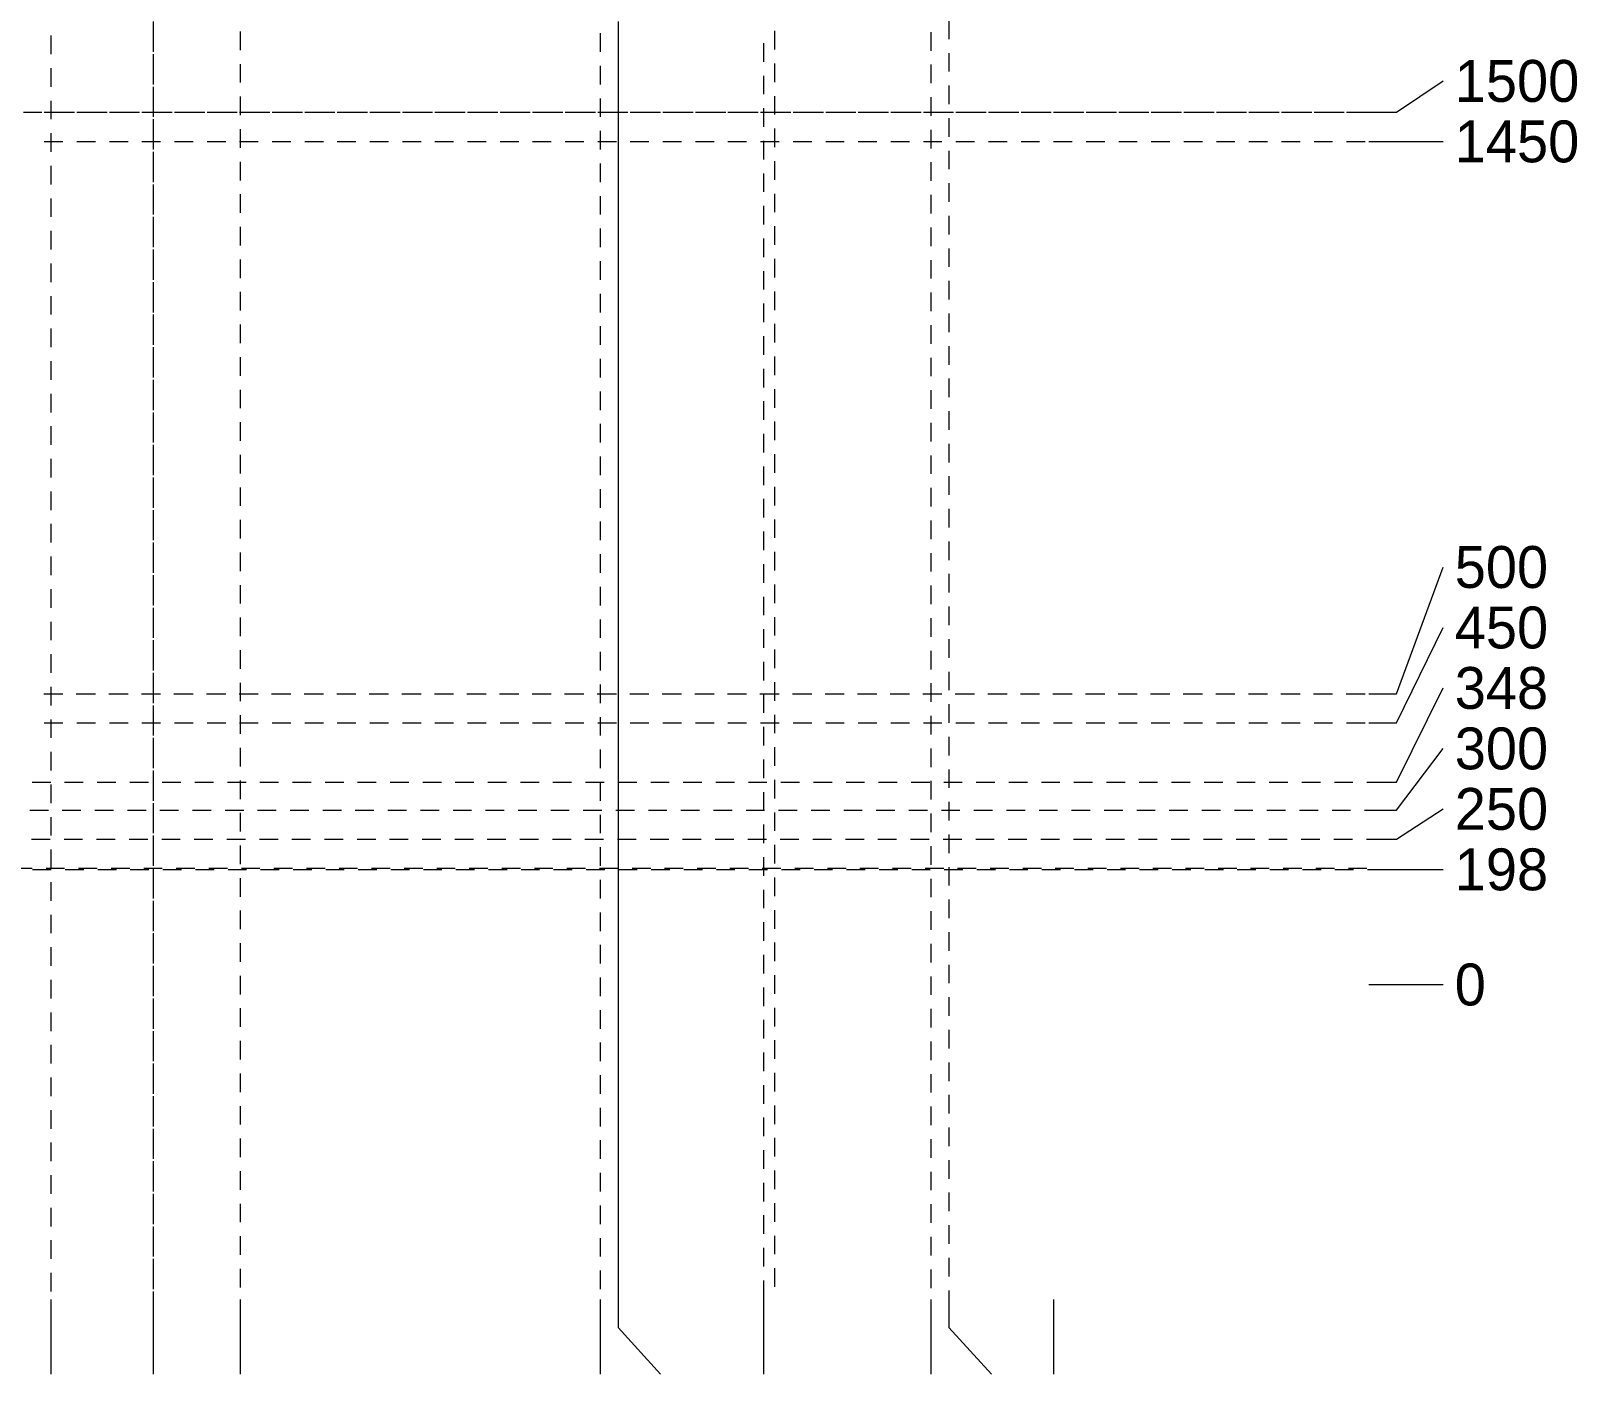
# Paper-space layout '07 Розгортки' of a CAD drawing. Header units: millimetres. Extents: x 0 to 841, y 0 to 594.
# Drawn here: x 706.6 to 773.1, y 151.9 to 209.6 of the extents above; entities that cross this region are included whole.
import ezdxf
from ezdxf.enums import TextEntityAlignment as Align

# ---------------------------------------------------------------- set-up
doc = ezdxf.new("R2010")
doc.units = ezdxf.units.MM
doc.layers.add('E-ELEV', color=7, linetype='Continuous')
doc.styles.add('PLEX_LIGHT', font='IBMPlexSans-Light.ttf')

psp = doc.layouts.new('07 Розгортки')

# ---------------------------------------------------------------- linework, layer by layer
at = {"layer": 'E-ELEV', "lineweight": 13, "true_color": 0xd9d3c8}
for p, q in [((707.496, 209.436), (707.496, 208.636)), ((707.496, 209.436), (707.496, 208.636)), ((711.896, 210.036), (711.896, 209.236)), ((711.896, 209.536), (711.896, 208.736)), ((715.646, 209.611), (715.646, 208.811)), ((731.121, 209.536), (731.121, 208.736)), ((731.896, 210.036), (731.896, 209.236)), ((731.896, 209.836), (731.896, 209.036)), ((731.896, 209.536), (731.896, 208.736)), ((731.896, 209.436), (731.896, 208.636)), ((738.621, 209.636), (738.621, 208.836)), ((745.346, 209.586), (745.346, 208.786)), ((746.121, 210.086), (746.121, 209.286)), ((731.896, 209.036), (731.896, 208.236)), ((738.146, 209.111), (738.146, 208.311)), ((711.896, 208.636), (711.896, 207.836)), ((711.896, 208.136), (711.896, 207.336)), ((715.646, 208.211), (715.646, 207.411)), ((731.121, 208.136), (731.121, 207.336)), ((731.896, 208.636), (731.896, 207.836)), ((731.896, 208.436), (731.896, 207.636)), ((731.896, 208.136), (731.896, 207.336)), ((738.621, 208.236), (738.621, 207.436)), ((745.346, 208.186), (745.346, 207.386)), ((746.121, 208.686), (746.121, 207.886)), ((707.496, 208.036), (707.496, 207.236)), ((707.496, 208.036), (707.496, 207.236)), ((731.896, 208.036), (731.896, 207.236)), ((731.896, 207.636), (731.896, 206.836)), ((738.146, 207.711), (738.146, 206.911)), ((711.896, 207.236), (711.896, 206.436)), ((715.646, 206.811), (715.646, 206.011)), ((731.896, 207.236), (731.896, 206.436)), ((731.896, 207.036), (731.896, 206.236)), ((738.621, 206.836), (738.621, 206.036)), ((745.346, 206.786), (745.346, 205.986)), ((746.121, 207.286), (746.121, 206.486)), ((706.321, 206.136), (707.121, 206.136)), ((707.221, 206.136), (708.021, 206.136)), ((707.496, 206.636), (707.496, 205.836)), ((707.496, 206.636), (707.496, 205.836)), ((707.721, 206.136), (708.521, 206.136)), ((708.621, 206.136), (709.421, 206.136)), ((709.121, 206.136), (709.921, 206.136)), ((710.021, 206.136), (710.821, 206.136)), ((710.521, 206.136), (711.321, 206.136)), ((711.421, 206.136), (712.221, 206.136)), ((711.896, 206.736), (711.896, 205.936)), ((711.921, 206.136), (712.721, 206.136)), ((712.821, 206.136), (713.621, 206.136)), ((713.321, 206.136), (714.121, 206.136)), ((714.221, 206.136), (715.021, 206.136)), ((714.721, 206.136), (715.521, 206.136)), ((715.621, 206.136), (716.421, 206.136)), ((716.121, 206.136), (716.921, 206.136)), ((717.021, 206.136), (717.821, 206.136)), ((717.521, 206.136), (718.321, 206.136)), ((718.421, 206.136), (719.221, 206.136)), ((718.921, 206.136), (719.721, 206.136)), ((719.821, 206.136), (720.621, 206.136)), ((720.321, 206.136), (721.121, 206.136)), ((721.221, 206.136), (722.021, 206.136)), ((721.721, 206.136), (722.521, 206.136)), ((722.621, 206.136), (723.421, 206.136)), ((723.121, 206.136), (723.921, 206.136)), ((724.021, 206.136), (724.821, 206.136)), ((724.521, 206.136), (725.321, 206.136)), ((725.421, 206.136), (726.221, 206.136)), ((725.921, 206.136), (726.721, 206.136)), ((726.821, 206.136), (727.621, 206.136)), ((727.321, 206.136), (728.121, 206.136)), ((728.221, 206.136), (729.021, 206.136)), ((728.721, 206.136), (729.521, 206.136)), ((729.621, 206.136), (730.421, 206.136)), ((730.121, 206.136), (730.921, 206.136)), ((731.021, 206.136), (731.821, 206.136)), ((731.121, 206.736), (731.121, 205.936)), ((731.521, 206.136), (732.321, 206.136)), ((731.896, 206.736), (731.896, 205.936)), ((731.896, 206.636), (731.896, 205.836)), ((731.896, 206.236), (731.896, 205.436)), ((732.421, 206.136), (733.221, 206.136)), ((732.921, 206.136), (733.721, 206.136)), ((733.821, 206.136), (734.621, 206.136)), ((734.321, 206.136), (735.121, 206.136)), ((735.221, 206.136), (736.021, 206.136)), ((735.721, 206.136), (736.521, 206.136)), ((736.621, 206.136), (737.421, 206.136)), ((737.121, 206.136), (737.921, 206.136)), ((738.021, 206.136), (738.821, 206.136)), ((738.146, 206.311), (738.146, 205.511)), ((738.521, 206.136), (739.321, 206.136)), ((739.421, 206.136), (740.221, 206.136)), ((739.921, 206.136), (740.721, 206.136)), ((740.821, 206.136), (741.621, 206.136)), ((741.321, 206.136), (742.121, 206.136)), ((742.221, 206.136), (743.021, 206.136)), ((742.721, 206.136), (743.521, 206.136)), ((743.621, 206.136), (744.421, 206.136)), ((744.121, 206.136), (744.921, 206.136)), ((745.021, 206.136), (745.821, 206.136)), ((745.521, 206.136), (746.321, 206.136)), ((746.421, 206.136), (747.221, 206.136)), ((746.921, 206.136), (747.721, 206.136)), ((747.821, 206.136), (748.621, 206.136)), ((748.321, 206.136), (749.121, 206.136)), ((749.221, 206.136), (750.021, 206.136)), ((749.721, 206.136), (750.521, 206.136)), ((750.621, 206.136), (751.421, 206.136)), ((751.121, 206.136), (751.921, 206.136)), ((752.021, 206.136), (752.821, 206.136)), ((752.521, 206.136), (753.321, 206.136)), ((753.421, 206.136), (754.221, 206.136)), ((753.921, 206.136), (754.721, 206.136)), ((754.821, 206.136), (755.621, 206.136)), ((755.321, 206.136), (756.121, 206.136)), ((756.221, 206.136), (757.021, 206.136)), ((756.721, 206.136), (757.521, 206.136)), ((757.621, 206.136), (758.421, 206.136)), ((758.121, 206.136), (758.921, 206.136)), ((759.021, 206.136), (759.821, 206.136)), ((759.521, 206.136), (760.321, 206.136)), ((760.421, 206.136), (761.221, 206.136)), ((760.921, 206.136), (761.721, 206.136)), ((761.821, 206.136), (762.621, 206.136)), ((762.321, 206.136), (763.121, 206.136)), ((763.221, 206.136), (764.021, 206.136)), ((763.721, 206.136), (764.171, 206.136)), ((711.896, 205.836), (711.896, 205.036)), ((731.896, 205.836), (731.896, 205.036)), ((731.896, 205.636), (731.896, 204.836)), ((746.121, 205.886), (746.121, 205.086)), ((707.221, 204.886), (708.021, 204.886)), ((707.496, 205.236), (707.496, 204.436)), ((707.496, 205.236), (707.496, 204.436)), ((708.621, 204.886), (709.421, 204.886)), ((710.021, 204.886), (710.821, 204.886)), ((711.421, 204.886), (712.221, 204.886)), ((711.896, 205.336), (711.896, 204.536)), ((712.821, 204.886), (713.621, 204.886)), ((714.221, 204.886), (715.021, 204.886)), ((715.621, 204.886), (716.421, 204.886)), ((715.646, 205.411), (715.646, 204.611)), ((717.021, 204.886), (717.821, 204.886)), ((718.421, 204.886), (719.221, 204.886)), ((719.821, 204.886), (720.621, 204.886)), ((721.221, 204.886), (722.021, 204.886)), ((722.621, 204.886), (723.421, 204.886)), ((724.021, 204.886), (724.821, 204.886)), ((725.421, 204.886), (726.221, 204.886)), ((726.821, 204.886), (727.621, 204.886)), ((728.221, 204.886), (729.021, 204.886)), ((729.621, 204.886), (730.421, 204.886)), ((731.021, 204.886), (731.821, 204.886)), ((731.121, 205.336), (731.121, 204.536)), ((731.896, 205.336), (731.896, 204.536)), ((731.896, 205.236), (731.896, 204.436)), ((731.896, 204.836), (731.896, 204.036)), ((732.421, 204.886), (733.221, 204.886)), ((733.821, 204.886), (734.621, 204.886)), ((735.221, 204.886), (736.021, 204.886)), ((736.621, 204.886), (737.421, 204.886)), ((738.021, 204.886), (738.821, 204.886)), ((738.146, 204.911), (738.146, 204.111)), ((738.621, 205.436), (738.621, 204.636)), ((739.421, 204.886), (740.221, 204.886)), ((740.821, 204.886), (741.621, 204.886)), ((742.221, 204.886), (743.021, 204.886)), ((743.621, 204.886), (744.421, 204.886)), ((745.021, 204.886), (745.821, 204.886)), ((745.346, 205.386), (745.346, 204.586)), ((746.421, 204.886), (747.221, 204.886)), ((747.821, 204.886), (748.621, 204.886)), ((749.221, 204.886), (750.021, 204.886)), ((750.621, 204.886), (751.421, 204.886)), ((752.021, 204.886), (752.821, 204.886)), ((753.421, 204.886), (754.221, 204.886)), ((754.821, 204.886), (755.621, 204.886)), ((756.221, 204.886), (757.021, 204.886)), ((757.621, 204.886), (758.421, 204.886)), ((759.021, 204.886), (759.821, 204.886)), ((760.421, 204.886), (761.221, 204.886)), ((761.821, 204.886), (762.621, 204.886)), ((763.221, 204.886), (764.021, 204.886)), ((711.896, 204.436), (711.896, 203.636)), ((731.896, 204.436), (731.896, 203.636)), ((731.896, 204.236), (731.896, 203.436)), ((746.121, 204.486), (746.121, 203.686)), ((707.496, 203.836), (707.496, 203.036)), ((707.496, 203.836), (707.496, 203.036)), ((711.896, 203.936), (711.896, 203.136)), ((715.646, 204.011), (715.646, 203.211)), ((731.121, 203.936), (731.121, 203.136)), ((731.896, 203.936), (731.896, 203.136)), ((731.896, 203.836), (731.896, 203.036)), ((738.146, 203.511), (738.146, 202.711)), ((738.621, 204.036), (738.621, 203.236)), ((745.346, 203.986), (745.346, 203.186)), ((711.896, 203.036), (711.896, 202.236)), ((731.896, 203.436), (731.896, 202.636)), ((731.896, 203.036), (731.896, 202.236)), ((731.896, 202.836), (731.896, 202.036)), ((746.121, 203.086), (746.121, 202.286)), ((707.496, 202.436), (707.496, 201.636)), ((707.496, 202.436), (707.496, 201.636)), ((711.896, 202.536), (711.896, 201.736)), ((715.646, 202.611), (715.646, 201.811)), ((731.121, 202.536), (731.121, 201.736)), ((731.896, 202.536), (731.896, 201.736)), ((731.896, 202.436), (731.896, 201.636)), ((738.621, 202.636), (738.621, 201.836)), ((745.346, 202.586), (745.346, 201.786)), ((711.896, 201.636), (711.896, 200.836)), ((731.896, 202.036), (731.896, 201.236)), ((731.896, 201.636), (731.896, 200.836)), ((738.146, 202.111), (738.146, 201.311)), ((746.121, 201.686), (746.121, 200.886)), ((707.496, 201.036), (707.496, 200.236)), ((707.496, 201.036), (707.496, 200.236)), ((711.896, 201.136), (711.896, 200.336)), ((715.646, 201.211), (715.646, 200.411)), ((731.121, 201.136), (731.121, 200.336)), ((731.896, 201.436), (731.896, 200.636)), ((731.896, 201.136), (731.896, 200.336)), ((731.896, 201.036), (731.896, 200.236)), ((738.621, 201.236), (738.621, 200.436)), ((745.346, 201.186), (745.346, 200.386)), ((711.896, 200.236), (711.896, 199.436)), ((731.896, 200.636), (731.896, 199.836)), ((731.896, 200.236), (731.896, 199.436)), ((738.146, 200.711), (738.146, 199.911)), ((746.121, 200.286), (746.121, 199.486)), ((707.496, 199.636), (707.496, 198.836)), ((707.496, 199.636), (707.496, 198.836)), ((711.896, 199.736), (711.896, 198.936)), ((715.646, 199.811), (715.646, 199.011)), ((731.121, 199.736), (731.121, 198.936)), ((731.896, 200.036), (731.896, 199.236)), ((731.896, 199.736), (731.896, 198.936)), ((731.896, 199.636), (731.896, 198.836)), ((738.621, 199.836), (738.621, 199.036)), ((745.346, 199.786), (745.346, 198.986)), ((711.896, 198.836), (711.896, 198.036)), ((731.896, 199.236), (731.896, 198.436)), ((731.896, 198.836), (731.896, 198.036)), ((738.146, 199.311), (738.146, 198.511)), ((746.121, 198.886), (746.121, 198.086)), ((707.496, 198.236), (707.496, 197.436)), ((707.496, 198.236), (707.496, 197.436)), ((711.896, 198.336), (711.896, 197.536)), ((715.646, 198.411), (715.646, 197.611)), ((731.121, 198.336), (731.121, 197.536)), ((731.896, 198.636), (731.896, 197.836)), ((731.896, 198.336), (731.896, 197.536)), ((731.896, 198.236), (731.896, 197.436)), ((738.621, 198.436), (738.621, 197.636)), ((745.346, 198.386), (745.346, 197.586)), ((731.896, 197.836), (731.896, 197.036)), ((738.146, 197.911), (738.146, 197.111)), ((746.121, 197.486), (746.121, 196.686)), ((707.496, 196.836), (707.496, 196.036)), ((707.496, 196.836), (707.496, 196.036)), ((711.896, 197.436), (711.896, 196.636)), ((711.896, 196.936), (711.896, 196.136)), ((715.646, 197.011), (715.646, 196.211)), ((731.121, 196.936), (731.121, 196.136)), ((731.896, 197.436), (731.896, 196.636)), ((731.896, 197.236), (731.896, 196.436)), ((731.896, 196.936), (731.896, 196.136)), ((731.896, 196.836), (731.896, 196.036)), ((738.621, 197.036), (738.621, 196.236)), ((745.346, 196.986), (745.346, 196.186)), ((731.896, 196.436), (731.896, 195.636)), ((738.146, 196.511), (738.146, 195.711)), ((711.896, 196.036), (711.896, 195.236)), ((711.896, 195.536), (711.896, 194.736)), ((715.646, 195.611), (715.646, 194.811)), ((731.121, 195.536), (731.121, 194.736)), ((731.896, 196.036), (731.896, 195.236)), ((731.896, 195.836), (731.896, 195.036)), ((731.896, 195.536), (731.896, 194.736)), ((738.621, 195.636), (738.621, 194.836)), ((745.346, 195.586), (745.346, 194.786)), ((746.121, 196.086), (746.121, 195.286)), ((707.496, 195.436), (707.496, 194.636)), ((707.496, 195.436), (707.496, 194.636)), ((731.896, 195.436), (731.896, 194.636)), ((731.896, 195.036), (731.896, 194.236)), ((738.146, 195.111), (738.146, 194.311)), ((711.896, 194.636), (711.896, 193.836)), ((715.646, 194.211), (715.646, 193.411)), ((731.896, 194.636), (731.896, 193.836)), ((731.896, 194.436), (731.896, 193.636)), ((738.621, 194.236), (738.621, 193.436)), ((745.346, 194.186), (745.346, 193.386)), ((746.121, 194.686), (746.121, 193.886)), ((707.496, 194.036), (707.496, 193.236)), ((707.496, 194.036), (707.496, 193.236)), ((711.896, 194.136), (711.896, 193.336)), ((731.121, 194.136), (731.121, 193.336)), ((731.896, 194.136), (731.896, 193.336)), ((731.896, 194.036), (731.896, 193.236)), ((731.896, 193.636), (731.896, 192.836)), ((738.146, 193.711), (738.146, 192.911)), ((711.896, 193.236), (711.896, 192.436)), ((715.646, 192.811), (715.646, 192.011)), ((731.896, 193.236), (731.896, 192.436)), ((731.896, 193.036), (731.896, 192.236)), ((738.621, 192.836), (738.621, 192.036)), ((746.121, 193.286), (746.121, 192.486)), ((707.496, 192.636), (707.496, 191.836)), ((707.496, 192.636), (707.496, 191.836)), ((711.896, 192.736), (711.896, 191.936)), ((731.121, 192.736), (731.121, 191.936)), ((731.896, 192.736), (731.896, 191.936)), ((731.896, 192.636), (731.896, 191.836)), ((731.896, 192.236), (731.896, 191.436)), ((738.146, 192.311), (738.146, 191.511)), ((745.346, 192.786), (745.346, 191.986)), ((711.896, 191.836), (711.896, 191.036)), ((731.896, 191.836), (731.896, 191.036)), ((731.896, 191.636), (731.896, 190.836)), ((746.121, 191.886), (746.121, 191.086)), ((707.496, 191.236), (707.496, 190.436)), ((707.496, 191.236), (707.496, 190.436)), ((711.896, 191.336), (711.896, 190.536)), ((715.646, 191.411), (715.646, 190.611)), ((731.121, 191.336), (731.121, 190.536)), ((731.896, 191.336), (731.896, 190.536)), ((731.896, 191.236), (731.896, 190.436)), ((731.896, 190.836), (731.896, 190.036)), ((738.146, 190.911), (738.146, 190.111)), ((738.621, 191.436), (738.621, 190.636)), ((745.346, 191.386), (745.346, 190.586)), ((711.896, 190.436), (711.896, 189.636)), ((731.896, 190.436), (731.896, 189.636)), ((731.896, 190.236), (731.896, 189.436)), ((746.121, 190.486), (746.121, 189.686)), ((707.496, 189.836), (707.496, 189.036)), ((707.496, 189.836), (707.496, 189.036)), ((711.896, 189.936), (711.896, 189.136)), ((715.646, 190.011), (715.646, 189.211)), ((731.121, 189.936), (731.121, 189.136)), ((731.896, 189.936), (731.896, 189.136)), ((731.896, 189.836), (731.896, 189.036)), ((738.146, 189.511), (738.146, 188.711)), ((738.621, 190.036), (738.621, 189.236)), ((745.346, 189.986), (745.346, 189.186)), ((711.896, 189.036), (711.896, 188.236)), ((731.896, 189.436), (731.896, 188.636)), ((731.896, 189.036), (731.896, 188.236)), ((731.896, 188.836), (731.896, 188.036)), ((746.121, 189.086), (746.121, 188.286)), ((707.496, 188.436), (707.496, 187.636)), ((707.496, 188.436), (707.496, 187.636)), ((711.896, 188.536), (711.896, 187.736)), ((715.646, 188.611), (715.646, 187.811)), ((731.121, 188.536), (731.121, 187.736)), ((731.896, 188.536), (731.896, 187.736)), ((731.896, 188.436), (731.896, 187.636)), ((738.621, 188.636), (738.621, 187.836)), ((745.346, 188.586), (745.346, 187.786)), ((711.896, 187.636), (711.896, 186.836)), ((731.896, 188.036), (731.896, 187.236)), ((731.896, 187.636), (731.896, 186.836)), ((738.146, 188.111), (738.146, 187.311)), ((746.121, 187.686), (746.121, 186.886)), ((707.496, 187.036), (707.496, 186.236)), ((707.496, 187.036), (707.496, 186.236)), ((711.896, 187.136), (711.896, 186.336)), ((715.646, 187.211), (715.646, 186.411)), ((731.121, 187.136), (731.121, 186.336)), ((731.896, 187.436), (731.896, 186.636)), ((731.896, 187.136), (731.896, 186.336)), ((731.896, 187.036), (731.896, 186.236)), ((738.621, 187.236), (738.621, 186.436)), ((745.346, 187.186), (745.346, 186.386)), ((711.896, 186.236), (711.896, 185.436)), ((731.896, 186.636), (731.896, 185.836)), ((731.896, 186.236), (731.896, 185.436)), ((738.146, 186.711), (738.146, 185.911)), ((746.121, 186.286), (746.121, 185.486)), ((707.496, 185.636), (707.496, 184.836)), ((707.496, 185.636), (707.496, 184.836)), ((711.896, 185.736), (711.896, 184.936)), ((715.646, 185.811), (715.646, 185.011)), ((731.121, 185.736), (731.121, 184.936)), ((731.896, 186.036), (731.896, 185.236)), ((731.896, 185.736), (731.896, 184.936)), ((731.896, 185.636), (731.896, 184.836)), ((738.621, 185.836), (738.621, 185.036)), ((745.346, 185.786), (745.346, 184.986)), ((711.896, 184.836), (711.896, 184.036)), ((731.896, 185.236), (731.896, 184.436)), ((731.896, 184.836), (731.896, 184.036)), ((738.146, 185.311), (738.146, 184.511)), ((746.121, 184.886), (746.121, 184.086)), ((707.496, 184.236), (707.496, 183.436)), ((707.496, 184.236), (707.496, 183.436)), ((711.896, 184.336), (711.896, 183.536)), ((715.646, 184.411), (715.646, 183.611)), ((731.121, 184.336), (731.121, 183.536)), ((731.896, 184.636), (731.896, 183.836)), ((731.896, 184.336), (731.896, 183.536)), ((731.896, 184.236), (731.896, 183.436)), ((738.621, 184.436), (738.621, 183.636)), ((745.346, 184.386), (745.346, 183.586)), ((731.896, 183.836), (731.896, 183.036)), ((738.146, 183.911), (738.146, 183.111)), ((707.496, 182.836), (707.496, 182.036)), ((707.496, 182.836), (707.496, 182.036)), ((711.896, 183.436), (711.896, 182.636)), ((711.896, 182.936), (711.896, 182.136)), ((715.646, 183.011), (715.646, 182.211)), ((731.121, 182.936), (731.121, 182.136)), ((731.896, 183.436), (731.896, 182.636)), ((731.896, 183.236), (731.896, 182.436)), ((731.896, 182.936), (731.896, 182.136)), ((731.896, 182.836), (731.896, 182.036)), ((738.621, 183.036), (738.621, 182.236)), ((745.346, 182.986), (745.346, 182.186)), ((746.121, 183.486), (746.121, 182.686)), ((731.896, 182.436), (731.896, 181.636)), ((738.146, 182.511), (738.146, 181.711)), ((711.896, 182.036), (711.896, 181.236)), ((711.896, 181.536), (711.896, 180.736)), ((715.646, 181.611), (715.646, 180.811)), ((731.121, 181.536), (731.121, 180.736)), ((731.896, 182.036), (731.896, 181.236)), ((731.896, 181.836), (731.896, 181.036)), ((731.896, 181.536), (731.896, 180.736)), ((738.621, 181.636), (738.621, 180.836)), ((745.346, 181.586), (745.346, 180.786)), ((746.121, 182.086), (746.121, 181.286)), ((707.196, 181.136), (707.996, 181.136)), ((707.221, 181.136), (708.021, 181.136)), ((707.496, 181.436), (707.496, 180.636)), ((707.496, 181.436), (707.496, 180.636)), ((708.596, 181.136), (709.396, 181.136)), ((708.621, 181.136), (709.421, 181.136)), ((709.996, 181.136), (710.796, 181.136)), ((710.021, 181.136), (710.821, 181.136)), ((711.396, 181.136), (712.196, 181.136)), ((711.421, 181.136), (712.221, 181.136)), ((712.796, 181.136), (713.596, 181.136)), ((712.821, 181.136), (713.621, 181.136)), ((714.196, 181.136), (714.996, 181.136)), ((714.221, 181.136), (715.021, 181.136)), ((715.596, 181.136), (716.396, 181.136)), ((715.621, 181.136), (716.421, 181.136)), ((716.996, 181.136), (717.796, 181.136)), ((717.021, 181.136), (717.821, 181.136)), ((718.396, 181.136), (719.196, 181.136)), ((718.421, 181.136), (719.221, 181.136)), ((719.796, 181.136), (720.596, 181.136)), ((719.821, 181.136), (720.621, 181.136)), ((721.196, 181.136), (721.996, 181.136)), ((721.221, 181.136), (722.021, 181.136)), ((722.596, 181.136), (723.396, 181.136)), ((722.621, 181.136), (723.421, 181.136)), ((723.996, 181.136), (724.796, 181.136)), ((724.021, 181.136), (724.821, 181.136)), ((725.396, 181.136), (726.196, 181.136)), ((725.421, 181.136), (726.221, 181.136)), ((726.796, 181.136), (727.596, 181.136)), ((726.821, 181.136), (727.621, 181.136)), ((728.196, 181.136), (728.996, 181.136)), ((728.221, 181.136), (729.021, 181.136)), ((729.596, 181.136), (730.396, 181.136)), ((729.621, 181.136), (730.421, 181.136)), ((730.996, 181.136), (731.796, 181.136)), ((731.021, 181.136), (731.821, 181.136)), ((731.896, 181.436), (731.896, 180.636)), ((731.896, 181.036), (731.896, 180.236)), ((732.396, 181.136), (733.196, 181.136)), ((732.421, 181.136), (733.221, 181.136)), ((733.796, 181.136), (734.596, 181.136)), ((733.821, 181.136), (734.621, 181.136)), ((735.196, 181.136), (735.996, 181.136)), ((735.221, 181.136), (736.021, 181.136)), ((736.596, 181.136), (737.396, 181.136)), ((736.621, 181.136), (737.421, 181.136)), ((737.996, 181.136), (738.796, 181.136)), ((738.021, 181.136), (738.821, 181.136)), ((738.146, 181.111), (738.146, 180.311)), ((739.396, 181.136), (740.196, 181.136)), ((739.421, 181.136), (740.221, 181.136)), ((740.796, 181.136), (741.596, 181.136)), ((740.821, 181.136), (741.621, 181.136)), ((742.196, 181.136), (742.996, 181.136)), ((742.221, 181.136), (743.021, 181.136)), ((743.596, 181.136), (744.396, 181.136)), ((743.621, 181.136), (744.421, 181.136)), ((744.996, 181.136), (745.796, 181.136)), ((745.021, 181.136), (745.821, 181.136)), ((746.396, 181.136), (747.196, 181.136)), ((746.421, 181.136), (747.221, 181.136)), ((747.796, 181.136), (748.596, 181.136)), ((747.821, 181.136), (748.621, 181.136)), ((749.196, 181.136), (749.996, 181.136)), ((749.221, 181.136), (750.021, 181.136)), ((750.596, 181.136), (751.396, 181.136)), ((750.621, 181.136), (751.421, 181.136)), ((751.996, 181.136), (752.796, 181.136)), ((752.021, 181.136), (752.821, 181.136)), ((753.396, 181.136), (754.196, 181.136)), ((753.421, 181.136), (754.221, 181.136)), ((754.796, 181.136), (755.596, 181.136)), ((754.821, 181.136), (755.621, 181.136)), ((756.196, 181.136), (756.996, 181.136)), ((756.221, 181.136), (757.021, 181.136)), ((757.596, 181.136), (758.396, 181.136)), ((757.621, 181.136), (758.421, 181.136)), ((758.996, 181.136), (759.796, 181.136)), ((759.021, 181.136), (759.821, 181.136)), ((760.396, 181.136), (761.196, 181.136)), ((760.421, 181.136), (761.221, 181.136)), ((761.796, 181.136), (762.596, 181.136)), ((761.821, 181.136), (762.621, 181.136)), ((763.196, 181.136), (763.996, 181.136)), ((763.221, 181.136), (764.021, 181.136)), ((711.896, 180.636), (711.896, 179.836)), ((715.646, 180.211), (715.646, 179.411)), ((731.896, 180.636), (731.896, 179.836)), ((731.896, 180.436), (731.896, 179.636)), ((738.621, 180.236), (738.621, 179.436)), ((745.346, 180.186), (745.346, 179.386)), ((746.121, 180.686), (746.121, 179.886)), ((707.221, 179.886), (708.021, 179.886)), ((707.496, 180.036), (707.496, 179.236)), ((707.496, 180.036), (707.496, 179.236)), ((708.621, 179.886), (709.421, 179.886)), ((710.021, 179.886), (710.821, 179.886)), ((711.421, 179.886), (712.221, 179.886)), ((711.896, 180.136), (711.896, 179.336)), ((712.821, 179.886), (713.621, 179.886)), ((714.221, 179.886), (715.021, 179.886)), ((715.621, 179.886), (716.421, 179.886)), ((717.021, 179.886), (717.821, 179.886)), ((718.421, 179.886), (719.221, 179.886)), ((719.821, 179.886), (720.621, 179.886)), ((721.221, 179.886), (722.021, 179.886)), ((722.621, 179.886), (723.421, 179.886)), ((724.021, 179.886), (724.821, 179.886)), ((725.421, 179.886), (726.221, 179.886)), ((726.821, 179.886), (727.621, 179.886)), ((728.221, 179.886), (729.021, 179.886)), ((729.621, 179.886), (730.421, 179.886)), ((731.021, 179.886), (731.821, 179.886)), ((731.121, 180.136), (731.121, 179.336)), ((731.896, 180.136), (731.896, 179.336)), ((731.896, 180.036), (731.896, 179.236)), ((731.896, 179.636), (731.896, 178.836)), ((732.421, 179.886), (733.221, 179.886)), ((733.821, 179.886), (734.621, 179.886)), ((735.221, 179.886), (736.021, 179.886)), ((736.621, 179.886), (737.421, 179.886)), ((738.021, 179.886), (738.821, 179.886)), ((738.146, 179.711), (738.146, 178.911)), ((739.421, 179.886), (740.221, 179.886)), ((740.821, 179.886), (741.621, 179.886)), ((742.221, 179.886), (743.021, 179.886)), ((743.621, 179.886), (744.421, 179.886)), ((745.021, 179.886), (745.821, 179.886)), ((746.421, 179.886), (747.221, 179.886)), ((747.821, 179.886), (748.621, 179.886)), ((749.221, 179.886), (750.021, 179.886)), ((750.621, 179.886), (751.421, 179.886)), ((752.021, 179.886), (752.821, 179.886)), ((753.421, 179.886), (754.221, 179.886)), ((754.821, 179.886), (755.621, 179.886)), ((756.221, 179.886), (757.021, 179.886)), ((757.621, 179.886), (758.421, 179.886)), ((759.021, 179.886), (759.821, 179.886)), ((760.421, 179.886), (761.221, 179.886)), ((761.821, 179.886), (762.621, 179.886)), ((763.221, 179.886), (764.021, 179.886)), ((711.896, 179.236), (711.896, 178.436)), ((731.896, 179.236), (731.896, 178.436)), ((731.896, 179.036), (731.896, 178.236)), ((746.121, 179.286), (746.121, 178.486)), ((707.496, 178.636), (707.496, 177.836)), ((707.496, 178.636), (707.496, 177.836)), ((711.896, 178.736), (711.896, 177.936)), ((715.646, 178.811), (715.646, 178.011)), ((731.121, 178.736), (731.121, 177.936)), ((731.896, 178.736), (731.896, 177.936)), ((731.896, 178.636), (731.896, 177.836)), ((731.896, 178.236), (731.896, 177.436)), ((738.146, 178.311), (738.146, 177.511)), ((738.621, 178.836), (738.621, 178.036)), ((745.346, 178.786), (745.346, 177.986)), ((711.896, 177.836), (711.896, 177.036)), ((731.896, 177.836), (731.896, 177.036)), ((731.896, 177.636), (731.896, 176.836)), ((746.121, 177.886), (746.121, 177.086)), ((706.696, 177.336), (707.496, 177.336)), ((707.496, 177.236), (707.496, 176.436)), ((707.496, 177.236), (707.496, 176.436)), ((708.096, 177.336), (708.896, 177.336)), ((709.496, 177.336), (710.296, 177.336)), ((710.896, 177.336), (711.696, 177.336)), ((711.896, 177.336), (711.896, 176.536)), ((712.296, 177.336), (713.096, 177.336)), ((713.696, 177.336), (714.496, 177.336)), ((715.096, 177.336), (715.896, 177.336)), ((715.646, 177.411), (715.646, 176.611)), ((716.496, 177.336), (717.296, 177.336)), ((717.896, 177.336), (718.696, 177.336)), ((719.296, 177.336), (720.096, 177.336)), ((720.696, 177.336), (721.496, 177.336)), ((722.096, 177.336), (722.896, 177.336)), ((723.496, 177.336), (724.296, 177.336)), ((724.896, 177.336), (725.696, 177.336)), ((726.296, 177.336), (727.096, 177.336)), ((727.696, 177.336), (728.496, 177.336)), ((729.096, 177.336), (729.896, 177.336)), ((730.496, 177.336), (731.296, 177.336)), ((731.121, 177.336), (731.121, 176.536)), ((731.896, 177.336), (731.896, 176.536)), ((731.896, 177.336), (732.696, 177.336)), ((731.896, 177.236), (731.896, 176.436)), ((733.296, 177.336), (734.096, 177.336)), ((734.696, 177.336), (735.496, 177.336)), ((736.096, 177.336), (736.896, 177.336)), ((737.496, 177.336), (738.296, 177.336)), ((738.146, 176.911), (738.146, 176.111)), ((738.621, 177.436), (738.621, 176.636)), ((738.896, 177.336), (739.696, 177.336)), ((740.296, 177.336), (741.096, 177.336)), ((741.696, 177.336), (742.496, 177.336)), ((743.096, 177.336), (743.896, 177.336)), ((744.496, 177.336), (745.296, 177.336)), ((745.346, 177.386), (745.346, 176.586)), ((745.896, 177.336), (746.696, 177.336)), ((747.296, 177.336), (748.096, 177.336)), ((748.696, 177.336), (749.496, 177.336)), ((750.096, 177.336), (750.896, 177.336)), ((751.496, 177.336), (752.296, 177.336)), ((752.896, 177.336), (753.696, 177.336)), ((754.296, 177.336), (755.096, 177.336)), ((755.696, 177.336), (756.496, 177.336)), ((757.096, 177.336), (757.896, 177.336)), ((758.496, 177.336), (759.296, 177.336)), ((759.896, 177.336), (760.696, 177.336)), ((761.296, 177.336), (762.096, 177.336)), ((762.696, 177.336), (763.496, 177.336)), ((764.096, 177.336), (764.171, 177.336)), ((711.896, 176.436), (711.896, 175.636)), ((731.896, 176.836), (731.896, 176.036)), ((731.896, 176.436), (731.896, 175.636)), ((731.896, 176.236), (731.896, 175.436)), ((746.121, 176.486), (746.121, 175.686)), ((706.596, 176.136), (707.396, 176.136)), ((707.496, 175.836), (707.496, 175.036)), ((707.496, 175.836), (707.496, 175.036)), ((707.996, 176.136), (708.796, 176.136)), ((709.396, 176.136), (710.196, 176.136)), ((710.796, 176.136), (711.596, 176.136)), ((711.896, 175.936), (711.896, 175.136)), ((712.196, 176.136), (712.996, 176.136)), ((713.596, 176.136), (714.396, 176.136)), ((714.996, 176.136), (715.796, 176.136)), ((715.646, 176.011), (715.646, 175.211)), ((716.396, 176.136), (717.196, 176.136)), ((717.796, 176.136), (718.596, 176.136)), ((719.196, 176.136), (719.996, 176.136)), ((720.596, 176.136), (721.396, 176.136)), ((721.996, 176.136), (722.796, 176.136)), ((723.396, 176.136), (724.196, 176.136)), ((724.796, 176.136), (725.596, 176.136)), ((726.196, 176.136), (726.996, 176.136)), ((727.596, 176.136), (728.396, 176.136)), ((728.996, 176.136), (729.796, 176.136)), ((730.396, 176.136), (731.196, 176.136)), ((731.121, 175.936), (731.121, 175.136)), ((731.796, 176.136), (732.596, 176.136)), ((731.896, 175.936), (731.896, 175.136)), ((731.896, 175.836), (731.896, 175.036)), ((733.196, 176.136), (733.996, 176.136)), ((734.596, 176.136), (735.396, 176.136)), ((735.996, 176.136), (736.796, 176.136)), ((737.396, 176.136), (738.196, 176.136)), ((738.621, 176.036), (738.621, 175.236)), ((738.796, 176.136), (739.596, 176.136)), ((740.196, 176.136), (740.996, 176.136)), ((741.596, 176.136), (742.396, 176.136)), ((742.996, 176.136), (743.796, 176.136)), ((744.396, 176.136), (745.196, 176.136)), ((745.346, 175.986), (745.346, 175.186)), ((745.796, 176.136), (746.596, 176.136)), ((747.196, 176.136), (747.996, 176.136)), ((748.596, 176.136), (749.396, 176.136)), ((749.996, 176.136), (750.796, 176.136)), ((751.396, 176.136), (752.196, 176.136)), ((752.796, 176.136), (753.596, 176.136)), ((754.196, 176.136), (754.996, 176.136)), ((755.596, 176.136), (756.396, 176.136)), ((756.996, 176.136), (757.796, 176.136)), ((758.396, 176.136), (759.196, 176.136)), ((759.796, 176.136), (760.596, 176.136)), ((761.196, 176.136), (761.996, 176.136)), ((762.596, 176.136), (763.396, 176.136)), ((763.996, 176.136), (764.171, 176.136)), ((706.671, 174.886), (707.471, 174.886)), ((708.071, 174.886), (708.871, 174.886)), ((709.471, 174.886), (710.271, 174.886)), ((710.871, 174.886), (711.671, 174.886)), ((711.896, 175.036), (711.896, 174.236)), ((712.271, 174.886), (713.071, 174.886)), ((713.671, 174.886), (714.471, 174.886)), ((715.071, 174.886), (715.871, 174.886)), ((716.471, 174.886), (717.271, 174.886)), ((717.871, 174.886), (718.671, 174.886)), ((719.271, 174.886), (720.071, 174.886)), ((720.671, 174.886), (721.471, 174.886)), ((722.071, 174.886), (722.871, 174.886)), ((723.471, 174.886), (724.271, 174.886)), ((724.871, 174.886), (725.671, 174.886)), ((726.271, 174.886), (727.071, 174.886)), ((727.671, 174.886), (728.471, 174.886)), ((729.071, 174.886), (729.871, 174.886)), ((730.471, 174.886), (731.271, 174.886)), ((731.871, 174.886), (732.671, 174.886)), ((731.896, 175.436), (731.896, 174.636)), ((731.896, 175.036), (731.896, 174.236)), ((733.271, 174.886), (734.071, 174.886)), ((734.671, 174.886), (735.471, 174.886)), ((736.071, 174.886), (736.871, 174.886)), ((737.471, 174.886), (738.271, 174.886)), ((738.146, 175.511), (738.146, 174.711)), ((738.871, 174.886), (739.671, 174.886)), ((740.271, 174.886), (741.071, 174.886)), ((741.671, 174.886), (742.471, 174.886)), ((743.071, 174.886), (743.871, 174.886)), ((744.471, 174.886), (745.271, 174.886)), ((745.871, 174.886), (746.671, 174.886)), ((746.121, 175.086), (746.121, 174.286)), ((747.271, 174.886), (748.071, 174.886)), ((748.671, 174.886), (749.471, 174.886)), ((750.071, 174.886), (750.871, 174.886)), ((751.471, 174.886), (752.271, 174.886)), ((752.871, 174.886), (753.671, 174.886)), ((754.271, 174.886), (755.071, 174.886)), ((755.671, 174.886), (756.471, 174.886)), ((757.071, 174.886), (757.871, 174.886)), ((758.471, 174.886), (759.271, 174.886)), ((759.871, 174.886), (760.671, 174.886)), ((761.271, 174.886), (762.071, 174.886)), ((762.671, 174.886), (763.471, 174.886)), ((764.071, 174.886), (764.171, 174.886)), ((707.496, 174.436), (707.496, 173.636)), ((707.496, 174.436), (707.496, 173.636)), ((711.896, 174.536), (711.896, 173.736)), ((715.646, 174.611), (715.646, 173.811)), ((731.121, 174.536), (731.121, 173.736)), ((731.896, 174.836), (731.896, 174.036)), ((731.896, 174.536), (731.896, 173.736)), ((731.896, 174.436), (731.896, 173.636)), ((738.621, 174.636), (738.621, 173.836)), ((745.346, 174.586), (745.346, 173.786)), ((705.896, 173.636), (706.696, 173.636)), ((706.721, 173.586), (707.521, 173.586)), ((707.296, 173.636), (708.096, 173.636)), ((708.121, 173.586), (708.921, 173.586)), ((708.696, 173.636), (709.496, 173.636)), ((709.521, 173.586), (710.321, 173.586)), ((710.096, 173.636), (710.896, 173.636)), ((710.921, 173.586), (711.721, 173.586)), ((711.496, 173.636), (712.296, 173.636)), ((711.896, 173.636), (711.896, 172.836)), ((712.321, 173.586), (713.121, 173.586)), ((712.896, 173.636), (713.696, 173.636)), ((713.721, 173.586), (714.521, 173.586)), ((714.296, 173.636), (715.096, 173.636)), ((715.121, 173.586), (715.921, 173.586)), ((715.696, 173.636), (716.496, 173.636)), ((716.521, 173.586), (717.321, 173.586)), ((717.096, 173.636), (717.896, 173.636)), ((717.921, 173.586), (718.721, 173.586)), ((718.496, 173.636), (719.296, 173.636)), ((719.321, 173.586), (720.121, 173.586)), ((719.896, 173.636), (720.696, 173.636)), ((720.721, 173.586), (721.521, 173.586)), ((721.296, 173.636), (722.096, 173.636)), ((722.121, 173.586), (722.921, 173.586)), ((722.696, 173.636), (723.496, 173.636)), ((723.521, 173.586), (724.321, 173.586)), ((724.096, 173.636), (724.896, 173.636)), ((724.921, 173.586), (725.721, 173.586)), ((725.496, 173.636), (726.296, 173.636)), ((726.321, 173.586), (727.121, 173.586)), ((726.896, 173.636), (727.696, 173.636)), ((727.721, 173.586), (728.521, 173.586)), ((728.296, 173.636), (729.096, 173.636)), ((729.121, 173.586), (729.921, 173.586)), ((729.696, 173.636), (730.496, 173.636)), ((730.521, 173.586), (731.321, 173.586)), ((731.096, 173.636), (731.896, 173.636)), ((731.896, 174.036), (731.896, 173.236)), ((731.896, 173.636), (731.896, 172.836)), ((731.921, 173.586), (732.721, 173.586)), ((732.496, 173.636), (733.296, 173.636)), ((733.321, 173.586), (734.121, 173.586)), ((733.896, 173.636), (734.696, 173.636)), ((734.721, 173.586), (735.521, 173.586)), ((735.296, 173.636), (736.096, 173.636)), ((736.121, 173.586), (736.921, 173.586)), ((736.696, 173.636), (737.496, 173.636)), ((737.521, 173.586), (738.321, 173.586)), ((738.096, 173.636), (738.896, 173.636)), ((738.146, 174.111), (738.146, 173.311)), ((738.921, 173.586), (739.721, 173.586)), ((739.496, 173.636), (740.296, 173.636)), ((740.321, 173.586), (741.121, 173.586)), ((740.896, 173.636), (741.696, 173.636)), ((741.721, 173.586), (742.521, 173.586)), ((742.296, 173.636), (743.096, 173.636)), ((743.121, 173.586), (743.921, 173.586)), ((743.696, 173.636), (744.496, 173.636)), ((744.521, 173.586), (745.321, 173.586)), ((745.096, 173.636), (745.896, 173.636)), ((745.921, 173.586), (746.721, 173.586)), ((746.121, 173.686), (746.121, 172.886)), ((746.496, 173.636), (747.296, 173.636)), ((747.321, 173.586), (748.121, 173.586)), ((747.896, 173.636), (748.696, 173.636)), ((748.721, 173.586), (749.521, 173.586)), ((749.296, 173.636), (750.096, 173.636)), ((750.121, 173.586), (750.921, 173.586)), ((750.696, 173.636), (751.496, 173.636)), ((751.521, 173.586), (752.321, 173.586)), ((752.096, 173.636), (752.896, 173.636)), ((752.921, 173.586), (753.721, 173.586)), ((753.496, 173.636), (754.296, 173.636)), ((754.321, 173.586), (755.121, 173.586)), ((754.896, 173.636), (755.696, 173.636)), ((755.721, 173.586), (756.521, 173.586)), ((756.296, 173.636), (757.096, 173.636)), ((757.121, 173.586), (757.921, 173.586)), ((757.696, 173.636), (758.496, 173.636)), ((758.521, 173.586), (759.321, 173.586)), ((759.096, 173.636), (759.896, 173.636)), ((759.921, 173.586), (760.721, 173.586)), ((760.496, 173.636), (761.296, 173.636)), ((761.321, 173.586), (762.121, 173.586)), ((761.896, 173.636), (762.696, 173.636)), ((762.721, 173.586), (763.521, 173.586)), ((763.296, 173.636), (764.096, 173.636)), ((764.121, 173.586), (764.171, 173.586)), ((707.496, 173.036), (707.496, 172.236)), ((707.496, 173.036), (707.496, 172.236)), ((711.896, 173.136), (711.896, 172.336)), ((715.646, 173.211), (715.646, 172.411)), ((731.121, 173.136), (731.121, 172.336)), ((731.896, 173.436), (731.896, 172.636)), ((731.896, 173.136), (731.896, 172.336)), ((731.896, 173.036), (731.896, 172.236)), ((738.621, 173.236), (738.621, 172.436)), ((745.346, 173.186), (745.346, 172.386)), ((711.896, 172.236), (711.896, 171.436)), ((731.896, 172.636), (731.896, 171.836)), ((731.896, 172.236), (731.896, 171.436)), ((738.146, 172.711), (738.146, 171.911)), ((746.121, 172.286), (746.121, 171.486)), ((707.496, 171.636), (707.496, 170.836)), ((707.496, 171.636), (707.496, 170.836)), ((711.896, 171.736), (711.896, 170.936)), ((715.646, 171.811), (715.646, 171.011)), ((731.121, 171.736), (731.121, 170.936)), ((731.896, 172.036), (731.896, 171.236)), ((731.896, 171.736), (731.896, 170.936)), ((731.896, 171.636), (731.896, 170.836)), ((738.621, 171.836), (738.621, 171.036)), ((745.346, 171.786), (745.346, 170.986)), ((731.896, 171.236), (731.896, 170.436)), ((738.146, 171.311), (738.146, 170.511)), ((746.121, 170.886), (746.121, 170.086)), ((707.496, 170.236), (707.496, 169.436)), ((707.496, 170.236), (707.496, 169.436)), ((711.896, 170.836), (711.896, 170.036)), ((711.896, 170.336), (711.896, 169.536)), ((715.646, 170.411), (715.646, 169.611)), ((731.121, 170.336), (731.121, 169.536)), ((731.896, 170.836), (731.896, 170.036)), ((731.896, 170.636), (731.896, 169.836)), ((731.896, 170.336), (731.896, 169.536)), ((731.896, 170.236), (731.896, 169.436)), ((738.621, 170.436), (738.621, 169.636)), ((745.346, 170.386), (745.346, 169.586)), ((731.896, 169.836), (731.896, 169.036)), ((738.146, 169.911), (738.146, 169.111)), ((711.896, 169.436), (711.896, 168.636)), ((711.896, 168.936), (711.896, 168.136)), ((715.646, 169.011), (715.646, 168.211)), ((731.121, 168.936), (731.121, 168.136)), ((731.896, 169.436), (731.896, 168.636)), ((731.896, 169.236), (731.896, 168.436)), ((731.896, 168.936), (731.896, 168.136)), ((738.621, 169.036), (738.621, 168.236)), ((745.346, 168.986), (745.346, 168.186)), ((746.121, 169.486), (746.121, 168.686)), ((707.496, 168.836), (707.496, 168.036)), ((707.496, 168.836), (707.496, 168.036)), ((731.896, 168.836), (731.896, 168.036)), ((731.896, 168.436), (731.896, 167.636)), ((738.146, 168.511), (738.146, 167.711)), ((711.896, 168.036), (711.896, 167.236)), ((715.646, 167.611), (715.646, 166.811)), ((731.896, 168.036), (731.896, 167.236)), ((731.896, 167.836), (731.896, 167.036)), ((738.621, 167.636), (738.621, 166.836)), ((745.346, 167.586), (745.346, 166.786)), ((746.121, 168.086), (746.121, 167.286)), ((707.496, 167.436), (707.496, 166.636)), ((707.496, 167.436), (707.496, 166.636)), ((711.896, 167.536), (711.896, 166.736)), ((731.121, 167.536), (731.121, 166.736)), ((731.896, 167.536), (731.896, 166.736)), ((731.896, 167.436), (731.896, 166.636)), ((731.896, 167.036), (731.896, 166.236)), ((738.146, 167.111), (738.146, 166.311)), ((711.896, 166.636), (711.896, 165.836)), ((731.896, 166.636), (731.896, 165.836)), ((731.896, 166.436), (731.896, 165.636)), ((738.621, 166.236), (738.621, 165.436)), ((746.121, 166.686), (746.121, 165.886)), ((707.496, 166.036), (707.496, 165.236)), ((707.496, 166.036), (707.496, 165.236)), ((711.896, 166.136), (711.896, 165.336)), ((715.646, 166.211), (715.646, 165.411)), ((731.121, 166.136), (731.121, 165.336)), ((731.896, 166.136), (731.896, 165.336)), ((731.896, 166.036), (731.896, 165.236)), ((731.896, 165.636), (731.896, 164.836)), ((738.146, 165.711), (738.146, 164.911)), ((745.346, 166.186), (745.346, 165.386)), ((711.896, 165.236), (711.896, 164.436)), ((731.896, 165.236), (731.896, 164.436)), ((731.896, 165.036), (731.896, 164.236)), ((746.121, 165.286), (746.121, 164.486)), ((707.496, 164.636), (707.496, 163.836)), ((707.496, 164.636), (707.496, 163.836)), ((711.896, 164.736), (711.896, 163.936)), ((715.646, 164.811), (715.646, 164.011)), ((731.121, 164.736), (731.121, 163.936)), ((731.896, 164.736), (731.896, 163.936)), ((731.896, 164.636), (731.896, 163.836)), ((731.896, 164.236), (731.896, 163.436)), ((738.146, 164.311), (738.146, 163.511)), ((738.621, 164.836), (738.621, 164.036)), ((745.346, 164.786), (745.346, 163.986)), ((711.896, 163.836), (711.896, 163.036)), ((731.896, 163.836), (731.896, 163.036)), ((731.896, 163.636), (731.896, 162.836)), ((746.121, 163.886), (746.121, 163.086)), ((707.496, 163.236), (707.496, 162.436)), ((707.496, 163.236), (707.496, 162.436)), ((711.896, 163.336), (711.896, 162.536)), ((715.646, 163.411), (715.646, 162.611)), ((731.121, 163.336), (731.121, 162.536)), ((731.896, 163.336), (731.896, 162.536)), ((731.896, 163.236), (731.896, 162.436)), ((738.146, 162.911), (738.146, 162.111)), ((738.621, 163.436), (738.621, 162.636)), ((745.346, 163.386), (745.346, 162.586)), ((711.896, 162.436), (711.896, 161.636)), ((731.896, 162.836), (731.896, 162.036)), ((731.896, 162.436), (731.896, 161.636)), ((731.896, 162.236), (731.896, 161.436)), ((746.121, 162.486), (746.121, 161.686)), ((707.496, 161.836), (707.496, 161.036)), ((707.496, 161.836), (707.496, 161.036)), ((711.896, 161.936), (711.896, 161.136)), ((715.646, 162.011), (715.646, 161.211)), ((731.121, 161.936), (731.121, 161.136)), ((731.896, 161.936), (731.896, 161.136)), ((731.896, 161.836), (731.896, 161.036)), ((738.621, 162.036), (738.621, 161.236)), ((745.346, 161.986), (745.346, 161.186)), ((711.896, 161.036), (711.896, 160.236)), ((731.896, 161.436), (731.896, 160.636)), ((731.896, 161.036), (731.896, 160.236)), ((738.146, 161.511), (738.146, 160.711)), ((746.121, 161.086), (746.121, 160.286)), ((707.496, 160.436), (707.496, 159.636)), ((707.496, 160.436), (707.496, 159.636)), ((711.896, 160.536), (711.896, 159.736)), ((715.646, 160.611), (715.646, 159.811)), ((731.121, 160.536), (731.121, 159.736)), ((731.896, 160.836), (731.896, 160.036)), ((731.896, 160.536), (731.896, 159.736)), ((731.896, 160.436), (731.896, 159.636)), ((738.621, 160.636), (738.621, 159.836)), ((745.346, 160.586), (745.346, 159.786)), ((711.896, 159.636), (711.896, 158.836)), ((731.896, 160.036), (731.896, 159.236)), ((731.896, 159.636), (731.896, 158.836)), ((738.146, 160.111), (738.146, 159.311)), ((746.121, 159.686), (746.121, 158.886)), ((707.496, 159.036), (707.496, 158.236)), ((707.496, 159.036), (707.496, 158.236)), ((711.896, 159.136), (711.896, 158.336)), ((715.646, 159.211), (715.646, 158.411)), ((731.121, 159.136), (731.121, 158.336)), ((731.896, 159.436), (731.896, 158.636)), ((731.896, 159.136), (731.896, 158.336)), ((731.896, 159.036), (731.896, 158.236)), ((738.621, 159.236), (738.621, 158.436)), ((745.346, 159.186), (745.346, 158.386)), ((731.896, 158.636), (731.896, 157.836)), ((738.146, 158.711), (738.146, 157.911)), ((746.121, 158.286), (746.121, 157.486)), ((707.496, 157.636), (707.496, 156.836)), ((707.496, 157.636), (707.496, 156.836)), ((711.896, 158.236), (711.896, 157.436)), ((711.896, 157.736), (711.896, 156.936)), ((715.646, 157.811), (715.646, 157.011)), ((731.121, 157.736), (731.121, 156.936)), ((731.896, 158.236), (731.896, 157.436)), ((731.896, 158.036), (731.896, 157.236)), ((731.896, 157.736), (731.896, 156.936)), ((731.896, 157.636), (731.896, 156.836)), ((738.621, 157.836), (738.621, 157.036)), ((745.346, 157.786), (745.346, 156.986)), ((731.896, 157.236), (731.896, 156.436)), ((738.146, 157.311), (738.146, 156.511)), ((711.896, 156.836), (711.896, 156.036)), ((711.896, 156.336), (711.896, 155.536)), ((715.646, 156.411), (715.646, 155.611)), ((731.121, 156.336), (731.121, 155.536)), ((731.896, 156.836), (731.896, 156.036)), ((731.896, 156.636), (731.896, 155.836)), ((731.896, 156.336), (731.896, 155.536)), ((738.621, 156.436), (738.621, 155.636)), ((745.346, 156.386), (745.346, 155.586)), ((746.121, 156.886), (746.121, 156.086)), ((707.496, 156.236), (707.496, 155.436)), ((707.496, 156.236), (707.496, 155.436)), ((731.896, 156.236), (731.896, 155.436)), ((731.896, 155.836), (731.896, 155.086)), ((738.146, 155.911), (738.146, 155.111)), ((711.896, 155.436), (711.896, 155.086)), ((731.896, 155.436), (731.896, 155.086)), ((731.896, 155.236), (731.896, 155.086)), ((746.121, 155.486), (746.121, 155.086))]:
    psp.add_line(p, q, dxfattribs=at)
at = {"layer": 'E-ELEV', "lineweight": 13, "true_color": 0x29251f}
for p, q in [((765.371, 206.136), (767.371, 207.486)), ((764.171, 206.136), (765.371, 206.136)), ((764.171, 204.886), (765.371, 204.886)), ((765.371, 204.886), (767.371, 204.886)), ((765.371, 181.136), (767.371, 186.586)), ((765.371, 179.886), (767.371, 183.986)), ((764.171, 181.136), (765.371, 181.136)), ((765.371, 177.336), (767.371, 181.386)), ((764.171, 179.886), (765.371, 179.886)), ((765.371, 176.136), (767.371, 178.786)), ((764.171, 177.336), (765.371, 177.336)), ((764.171, 176.136), (765.371, 176.136)), ((765.371, 174.886), (767.371, 176.186)), ((764.171, 174.886), (765.371, 174.886)), ((764.171, 173.586), (765.371, 173.586)), ((765.371, 173.586), (767.371, 173.586)), ((764.171, 168.636), (765.371, 168.636)), ((765.371, 168.636), (767.371, 168.636)), ((707.496, 155.086), (707.496, 153.886)), ((711.896, 155.086), (711.896, 153.886)), ((715.646, 155.086), (715.646, 153.886)), ((731.121, 155.086), (731.121, 153.886)), ((731.896, 155.086), (731.896, 153.886)), ((738.146, 155.086), (738.146, 153.886)), ((745.346, 155.086), (745.346, 153.886)), ((746.121, 155.086), (746.121, 153.886)), ((750.621, 155.086), (750.621, 153.886)), ((707.496, 153.886), (707.496, 151.886)), ((711.896, 153.886), (711.896, 151.886)), ((715.646, 153.886), (715.646, 151.886)), ((731.121, 153.886), (731.121, 151.886)), ((731.896, 153.886), (733.721, 151.886)), ((738.146, 153.886), (738.146, 151.886)), ((745.346, 153.886), (745.346, 151.886)), ((746.121, 153.886), (747.946, 151.886)), ((750.621, 153.886), (750.621, 151.886))]:
    psp.add_line(p, q, dxfattribs=at)

# ---------------------------------------------------------------- texts
at = {"layer": 'E-ELEV', "true_color": 0x29251f, "style": 'PLEX_LIGHT'}
for s, p in [('1500', (767.871, 207.486)), ('1450', (767.871, 204.886)), ('500', (767.871, 186.586)), ('450', (767.871, 183.986)), ('348', (767.871, 181.386)), ('300', (767.871, 178.786)), ('250', (767.871, 176.186)), ('198', (767.871, 173.586)), ('0', (767.871, 168.636))]:
    psp.add_text(s, height=1.8, dxfattribs=at).set_placement(p, align=Align.MIDDLE_LEFT)

doc.saveas('drawing.dxf')
